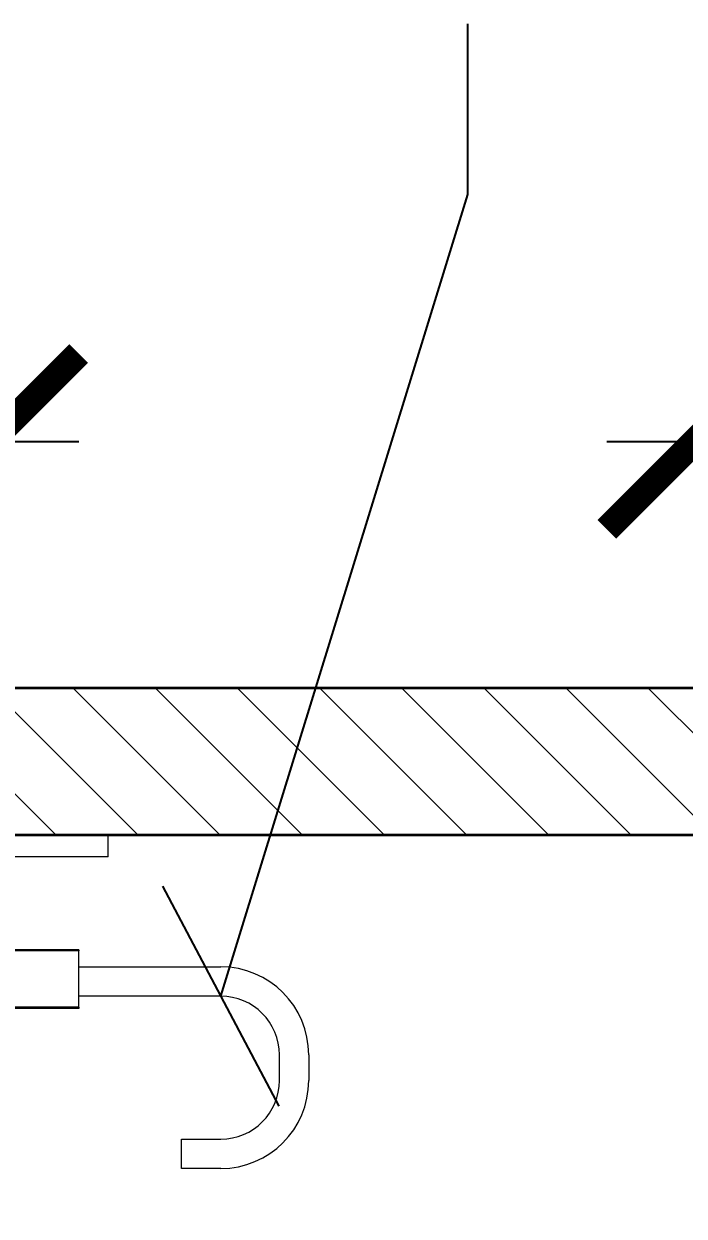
# Model space of a CAD drawing. Extents: x 65572 to 72871, y 30718 to 33858.
# Drawn here: x 66878.5 to 66901.01, y 32422.97 to 32463.62 of the extents above; entities that cross this region are included whole.
import ezdxf

# ---------------------------------------------------------------- set-up
doc = ezdxf.new("R2010")
doc.units = 0
doc.header["$LTSCALE"] = 0.5
doc.header["$MEASUREMENT"] = 0
doc.layers.get('0').update_dxf_attribs({"color": 20, "linetype": 'CONTINUOUS'})
doc.layers.get('DEFPOINTS').update_dxf_attribs({"linetype": 'CONTINUOUS', "lineweight": 5})
for name, color, linetype, lineweight in [('Annotations', 40, 'CONTINUOUS', 5), ('Framing', 142, 'CONTINUOUS', 13), ('Hatches', 8, 'CONTINUOUS', 5), ('Viewed', 150, 'CONTINUOUS', 9), ('Walls', 7, 'CONTINUOUS', 35)]:
    doc.layers.add(name, color=color, linetype=linetype, lineweight=lineweight)
doc.styles.get("Standard").update_dxf_attribs({"font": 'arial.ttf'})
doc.dimstyles.new('ARCH', dxfattribs={"dimscale": 96, "dimtxt": 0.0625, "dimasz": 0.0625, "dimexe": 0.04, "dimexo": 0.09375, "dimgap": 0.03125, "dimtad": 1, "dimdec": 0, "dimrnd": 0.0625, "dimzin": 3, "dimdsep": 46, "dimlunit": 4, "dimtxsty": 'Standard', "dimblk1": 'ARCHTICK', "dimblk2": 'ARCHTICK', "dimsah": 1, "dimcen": 0, "dimdle": 0.03125, "dimclrd": 256, "dimclre": 256, "dimclrt": 256, "dimazin": 0, "dimtfac": 1, "dimtdec": 0, "dimtmove": 2, "dimatfit": 3, "dimldrblk": 'OBLIQUE', "dimfxl": 0.3, "dimfxlon": 1, "dimfrac": 2, "dimarcsym": 0})

# ---------------------------------------------------------------- blocks, each defined once
blk = doc.blocks.new('_ArchTick')
at = {"const_width": 0.15}
blk.add_lwpolyline([(-0.5, -0.5), (0.5, 0.5)], dxfattribs=at)
blk = doc.blocks.new('*D121')
at = {"layer": 'Annotations', "lineweight": -2}
for p, q in [((66843.391, 32444.968), (66843.391, 32453.222)), ((66877.372, 32444.968), (66877.372, 32453.222)), ((66840.391, 32449.382), (66880.372, 32449.382))]:
    blk.add_line(p, q, dxfattribs=at)
at = {"layer": 'DEFPOINTS', "color": 0}
for p in [(66877.372, 32449.382), (66843.391, 32435.968), (66877.372, 32435.968)]:
    blk.add_point(p, dxfattribs=at)
at = {"layer": 'Annotations', "lineweight": -2, "xscale": 6, "yscale": 6, "zscale": 6, "rotation": 180}
blk.add_blockref('_ArchTick', (66843.391, 32449.382), dxfattribs=at)
at = {"layer": 'Annotations', "lineweight": -2, "xscale": 6, "yscale": 6, "zscale": 6}
blk.add_blockref('_ArchTick', (66877.372, 32449.382), dxfattribs=at)
at = {"layer": 'Annotations', "insert": (66860.381, 32455.445), "char_height": 6, "attachment_point": 5}
blk.add_mtext('2\'-10"', dxfattribs=at)
blk = doc.blocks.new('_Oblique')
at = {"lineweight": -2}
blk.add_line((-0.5, -0.5), (0.5, 0.5), dxfattribs=at)
blk = doc.blocks.new('*D122')
at = {"layer": 'Annotations', "lineweight": -2}
for p, q in [((66901.372, 32431.968), (66901.372, 32453.222)), ((66949.372, 32431.968), (66949.372, 32453.222)), ((66898.372, 32449.382), (66952.372, 32449.382))]:
    blk.add_line(p, q, dxfattribs=at)
at = {"layer": 'DEFPOINTS', "color": 0}
for p in [(66949.372, 32449.382), (66901.372, 32422.968), (66949.372, 32422.968)]:
    blk.add_point(p, dxfattribs=at)
at = {"layer": 'Annotations', "lineweight": -2, "xscale": 6, "yscale": 6, "zscale": 6, "rotation": 180}
blk.add_blockref('_ArchTick', (66901.372, 32449.382), dxfattribs=at)
at = {"layer": 'Annotations', "lineweight": -2, "xscale": 6, "yscale": 6, "zscale": 6}
blk.add_blockref('_ArchTick', (66949.372, 32449.382), dxfattribs=at)
at = {"layer": 'Annotations', "insert": (66925.372, 32455.445), "char_height": 6, "attachment_point": 5}
blk.add_mtext('4\'-0"', dxfattribs=at)

msp = doc.modelspace()

# ---------------------------------------------------------------- hatches: boundary and pattern name
at = {"layer": 'Hatches', "linetype": 'ByBlock'}
h = msp.add_hatch(dxfattribs=at)
h.set_pattern_fill('ANSI31', color=256, scale=15.838381, style=0)
h.set_pattern_definition([(135, (66012.1274, 32203.0825), (-1.3999283, -1.3999283), [])])
h.paths.add_polyline_path([(66976.872352, 32440.968035), (66976.872352, 32435.968035), (66842.890623, 32435.968035), (66842.890623, 32440.968035)])

# ---------------------------------------------------------------- linework, layer by layer
at = {"layer": 'Framing'}
for p, q in [((66881.372352, 32435.968035), (66877.372352, 32435.968035)), ((66881.372352, 32435.218035), (66881.372352, 32435.968035)), ((66881.372352, 32435.218035), (66877.372352, 32435.218035))]:
    msp.add_line(p, q, dxfattribs=at)
at = {"layer": 'Viewed', "linetype": 'ByBlock'}
for p, q in [((66880.372352, 32432.051418), (66877.872352, 32432.051418)), ((66880.372352, 32432.013671), (66877.872352, 32432.013671)), ((66880.372352, 32430.089166), (66880.372352, 32432.013671)), ((66880.372352, 32431.468035), (66885.213527, 32431.468035)), ((66885.213527, 32430.468035), (66880.372352, 32430.468035)), ((66880.372352, 32430.089166), (66877.872352, 32430.089166)), ((66880.372352, 32430.051418), (66877.872352, 32430.051418)), ((66887.213527, 32427.593035), (66887.213527, 32428.468035)), ((66888.213527, 32428.468035), (66888.213527, 32427.593035)), ((66883.872352, 32424.593035), (66883.872352, 32425.593035)), ((66883.872352, 32425.593035), (66885.213527, 32425.593035)), ((66885.213527, 32424.593035), (66883.872352, 32424.593035))]:
    msp.add_line(p, q, dxfattribs=at)
for points in [[(66880.372352, 32432.013671), (66880.372352, 32432.020761), (66880.372352, 32432.027174), (66880.372352, 32432.032832), (66880.372352, 32432.037728), (66880.372352, 32432.041936), (66880.372352, 32432.0453), (66880.372352, 32432.047971), (66880.372352, 32432.049868), (66880.372352, 32432.050992), (66880.372352, 32432.051418)], [(66880.372352, 32432.051418), (66880.372352, 32432.050992), (66880.372352, 32432.049868), (66880.372352, 32432.047971), (66880.372352, 32432.0453), (66880.372352, 32432.041936), (66880.372352, 32432.037728), (66880.372352, 32432.032832), (66880.372352, 32432.027174), (66880.372352, 32432.020761), (66880.372352, 32432.013671)], [(66880.372352, 32430.089166), (66880.372352, 32430.082076), (66880.372352, 32430.075662), (66880.372352, 32430.070005), (66880.372352, 32430.065109), (66880.372352, 32430.0609), (66880.372352, 32430.057536), (66880.372352, 32430.054866), (66880.372352, 32430.052968), (66880.372352, 32430.051845), (66880.372352, 32430.051418)], [(66880.372352, 32430.051418), (66880.372352, 32430.051845), (66880.372352, 32430.052968), (66880.372352, 32430.054866), (66880.372352, 32430.057536), (66880.372352, 32430.0609), (66880.372352, 32430.065109), (66880.372352, 32430.070005), (66880.372352, 32430.075662), (66880.372352, 32430.082076), (66880.372352, 32430.089166)]]:
    msp.add_lwpolyline(points, dxfattribs=at)
for centre, radius, start, end in [((66885.213527, 32428.468035), 3, 0, 90), ((66885.213527, 32428.468035), 2, 0, 90), ((66885.213527, 32427.593035), 3, 270, 0), ((66885.213527, 32427.593035), 2, 270, 0)]:
    msp.add_arc(centre, radius, start, end, dxfattribs=at)
at = {"layer": 'Walls'}
for p, q in [((66976.872352, 32440.968035), (66842.890623, 32440.968035)), ((66842.890623, 32435.968035), (66976.872352, 32435.968035))]:
    msp.add_line(p, q, dxfattribs=at)

# ---------------------------------------------------------------- dimensions: what is measured, and where the dimension line sits
at = {"layer": 'Annotations'}
for p1, p2, distance, picture, middle in [((66843.390623, 32435.968035), (66877.372352, 32435.968035), 13.413994, '*D121', (66860.381487, 32455.445029)), ((66901.372352, 32422.968035), (66949.372352, 32422.968035), 26.413994, '*D122', (66925.372352, 32455.445029))]:
    dim = msp.add_aligned_dim(p1=p1, p2=p2, distance=distance, dimstyle='ARCH', dxfattribs=at)
    dim.commit()
    dim.dimension.update_dxf_attribs({"geometry": picture, "text_midpoint": middle})

# ---------------------------------------------------------------- leaders
msp.add_leader([(66885.213527, 32430.468035), (66893.632954, 32457.802657), (66893.632954, 32463.620961)], dimstyle='ARCH', dxfattribs=at)

doc.saveas('drawing.dxf')
